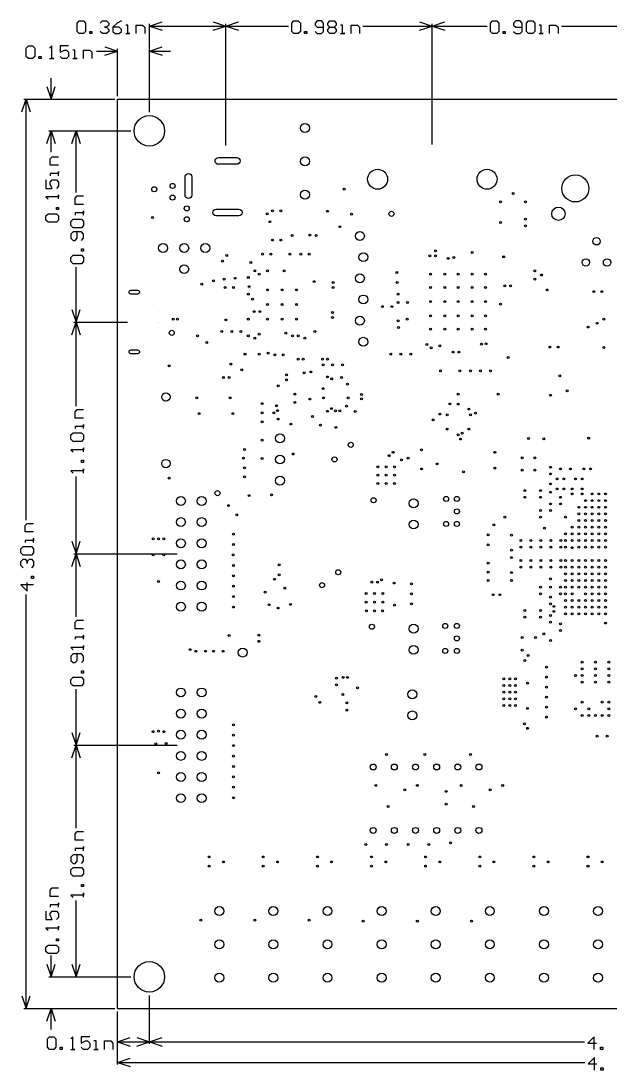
# Model space of a CAD drawing. Header units: millimetres. Extents: x 13 to 158, y 5 to 131.
# Drawn here: x 13.4 to 84.1, y 4.9 to 130.9 of the extents above; entities that cross this region are included whole.
import ezdxf

# ---------------------------------------------------------------- set-up
doc = ezdxf.new("R2010")
doc.units = ezdxf.units.MM
for name, color, linetype in [('Mechanical1', 6, 'Continuous'), ('PadHoleLayer', 156, 'Continuous'), ('ViaHoleLayer', 16, 'Continuous')]:
    doc.layers.add(name, color=color, linetype=linetype)

msp = doc.modelspace()

# ---------------------------------------------------------------- linework, layer by layer
at = {"layer": 'Mechanical1'}
for p, q in [((20.13, 130.66), (20.38, 130.91)), ((20.13, 129.64), (20.13, 130.66)), ((20.38, 130.91), (20.89, 130.91)), ((20.89, 130.91), (21.14, 130.66)), ((21.14, 130.66), (21.14, 129.64)), ((22.92, 130.66), (23.17, 130.91)), ((23.17, 130.91), (23.68, 130.91)), ((23.68, 130.15), (23.43, 130.15)), ((23.43, 130.15), (23.68, 130.15)), ((23.68, 130.91), (23.93, 130.66)), ((23.93, 130.4), (23.68, 130.15)), ((23.68, 130.15), (23.93, 129.89)), ((23.93, 130.66), (23.93, 130.4)), ((23.93, 129.89), (23.93, 129.64)), ((24.95, 130.66), (24.44, 130.15)), ((24.44, 130.15), (24.44, 129.64)), ((25.2, 130.15), (24.44, 130.15)), ((25.46, 130.91), (24.95, 130.66)), ((25.46, 129.89), (25.2, 130.15)), ((25.46, 129.64), (25.46, 129.89)), ((26.22, 130.4), (25.97, 130.4)), ((26.22, 129.39), (26.22, 130.4)), ((27.24, 129.39), (27.24, 130.4)), ((27.24, 130.4), (28, 130.4)), ((28, 130.4), (28.25, 130.15)), ((28.25, 130.15), (28.25, 129.39)), ((28.81, 130.3), (30.33, 130.81)), ((28.81, 119.94), (28.81, 130.55)), ((28.81, 130.3), (30.33, 129.79)), ((28.81, 130.3), (33.41, 130.3)), ((33.41, 130.3), (38, 130.3)), ((36.48, 130.81), (38, 130.3)), ((36.48, 129.79), (38, 130.3)), ((38, 130.3), (39.52, 130.81)), ((38, 115.96), (38, 130.55)), ((38, 115.96), (38, 130.55)), ((38, 130.3), (39.52, 129.79)), ((38, 130.3), (45.52, 130.3)), ((45.93, 130.66), (46.18, 130.91)), ((45.93, 129.64), (45.93, 130.66)), ((46.18, 130.91), (46.69, 130.91)), ((46.69, 130.91), (46.95, 130.66)), ((46.95, 130.66), (46.95, 129.64)), ((48.98, 130.91), (48.72, 130.66)), ((48.72, 130.66), (48.72, 130.4)), ((48.72, 130.4), (48.98, 130.15)), ((49.49, 130.91), (48.98, 130.91)), ((48.98, 130.15), (49.74, 130.15)), ((49.74, 130.66), (49.49, 130.91)), ((49.74, 129.64), (49.74, 130.66)), ((50.25, 130.66), (50.5, 130.91)), ((50.25, 130.4), (50.25, 130.66)), ((50.5, 130.15), (50.25, 130.4)), ((50.25, 129.89), (50.5, 130.15)), ((50.25, 129.64), (50.25, 129.89)), ((50.5, 130.91), (51.01, 130.91)), ((50.5, 130.15), (51.01, 130.15)), ((51.01, 130.91), (51.26, 130.66)), ((51.26, 130.4), (51.01, 130.15)), ((51.01, 130.15), (51.26, 129.89)), ((51.26, 130.66), (51.26, 130.4)), ((51.26, 129.89), (51.26, 129.64)), ((52.02, 130.4), (51.77, 130.4)), ((52.02, 129.39), (52.02, 130.4)), ((53.04, 129.39), (53.04, 130.4)), ((53.04, 130.4), (53.8, 130.4)), ((53.8, 130.4), (54.06, 130.15)), ((54.06, 130.15), (54.06, 129.39)), ((54.46, 130.3), (62.8, 130.3)), ((61.28, 130.81), (62.8, 130.3)), ((61.28, 129.79), (62.8, 130.3)), ((62.8, 130.3), (64.32, 130.81)), ((62.8, 116.06), (62.8, 130.55)), ((62.8, 116.06), (62.8, 130.55)), ((62.8, 130.3), (64.32, 129.79)), ((62.8, 130.3), (69.37, 130.3)), ((69.78, 130.66), (70.03, 130.91)), ((69.78, 129.64), (69.78, 130.66)), ((70.03, 130.91), (70.54, 130.91)), ((70.54, 130.91), (70.8, 130.66)), ((70.8, 130.66), (70.8, 129.64)), ((72.83, 130.91), (72.57, 130.66)), ((72.57, 130.66), (72.57, 130.4)), ((72.57, 130.4), (72.83, 130.15)), ((73.34, 130.91), (72.83, 130.91)), ((72.83, 130.15), (73.59, 130.15)), ((73.59, 130.66), (73.34, 130.91)), ((73.59, 129.64), (73.59, 130.66)), ((74.1, 130.66), (74.35, 130.91)), ((74.1, 129.64), (74.1, 130.66)), ((74.35, 130.91), (74.86, 130.91)), ((74.86, 130.91), (75.11, 130.66)), ((75.11, 130.66), (75.11, 129.64)), ((75.87, 130.4), (75.62, 130.4)), ((75.87, 129.39), (75.87, 130.4)), ((76.89, 129.39), (76.89, 130.4)), ((76.89, 130.4), (77.65, 130.4)), ((77.65, 130.4), (77.91, 130.15)), ((77.91, 130.15), (77.91, 129.39)), ((78.31, 130.3), (85.7, 130.3)), ((20.38, 129.39), (20.13, 129.64)), ((20.89, 129.39), (20.38, 129.39)), ((21.14, 129.64), (20.89, 129.39)), ((21.65, 129.39), (21.65, 129.64)), ((21.65, 129.64), (21.9, 129.64)), ((21.9, 129.39), (21.65, 129.39)), ((21.9, 129.64), (21.9, 129.39)), ((23.17, 129.39), (22.92, 129.64)), ((23.68, 129.39), (23.17, 129.39)), ((23.93, 129.64), (23.68, 129.39)), ((24.44, 129.64), (24.7, 129.39)), ((24.7, 129.39), (25.2, 129.39)), ((25.2, 129.39), (25.46, 129.64)), ((25.97, 129.39), (26.47, 129.39)), ((26.47, 129.39), (26.22, 129.39)), ((46.18, 129.39), (45.93, 129.64)), ((46.69, 129.39), (46.18, 129.39)), ((46.95, 129.64), (46.69, 129.39)), ((47.45, 129.39), (47.45, 129.64)), ((47.45, 129.64), (47.71, 129.64)), ((47.71, 129.39), (47.45, 129.39)), ((47.71, 129.64), (47.71, 129.39)), ((48.72, 129.64), (48.98, 129.39)), ((48.98, 129.39), (49.49, 129.39)), ((49.49, 129.39), (49.74, 129.64)), ((50.5, 129.39), (50.25, 129.64)), ((51.01, 129.39), (50.5, 129.39)), ((51.26, 129.64), (51.01, 129.39)), ((51.77, 129.39), (52.28, 129.39)), ((52.28, 129.39), (52.02, 129.39)), ((70.03, 129.39), (69.78, 129.64)), ((70.54, 129.39), (70.03, 129.39)), ((70.8, 129.64), (70.54, 129.39)), ((71.3, 129.39), (71.3, 129.64)), ((71.3, 129.64), (71.56, 129.64)), ((71.56, 129.39), (71.3, 129.39)), ((71.56, 129.64), (71.56, 129.39)), ((72.57, 129.64), (72.83, 129.39)), ((72.83, 129.39), (73.34, 129.39)), ((73.34, 129.39), (73.59, 129.64)), ((74.35, 129.39), (74.1, 129.64)), ((74.86, 129.39), (74.35, 129.39)), ((75.11, 129.64), (74.86, 129.39)), ((75.62, 129.39), (76.13, 129.39)), ((76.13, 129.39), (75.87, 129.39)), ((14.03, 127.66), (14.28, 127.91)), ((14.03, 126.64), (14.03, 127.66)), ((14.28, 127.91), (14.79, 127.91)), ((14.79, 127.91), (15.05, 127.66)), ((15.05, 127.66), (15.05, 126.64)), ((17.08, 127.91), (16.82, 127.66)), ((17.08, 126.39), (17.08, 127.91)), ((19.11, 127.91), (18.09, 127.91)), ((18.09, 127.91), (18.09, 127.15)), ((18.09, 127.15), (18.6, 127.4)), ((18.6, 127.4), (18.85, 127.4)), ((18.85, 127.4), (19.11, 127.15)), ((19.87, 127.4), (19.62, 127.4)), ((19.87, 126.39), (19.87, 127.4)), ((20.89, 126.39), (20.89, 127.4)), ((20.89, 127.4), (21.65, 127.4)), ((21.65, 127.4), (21.9, 127.15)), ((22.46, 127.3), (25, 127.3)), ((23.48, 127.81), (25, 127.3)), ((23.48, 126.79), (25, 127.3)), ((25, 121.87), (25, 127.55)), ((28.81, 127.3), (30.33, 127.81)), ((28.81, 119.94), (28.81, 127.55)), ((28.81, 127.3), (30.33, 126.79)), ((28.81, 127.3), (31.35, 127.3)), ((14.28, 126.39), (14.03, 126.64)), ((14.79, 126.39), (14.28, 126.39)), ((15.05, 126.64), (14.79, 126.39)), ((15.55, 126.39), (15.55, 126.64)), ((15.55, 126.64), (15.81, 126.64)), ((15.81, 126.39), (15.55, 126.39)), ((15.81, 126.64), (15.81, 126.39)), ((16.82, 126.39), (17.33, 126.39)), ((17.33, 126.39), (17.08, 126.39)), ((18.35, 126.39), (18.09, 126.64)), ((18.85, 126.39), (18.35, 126.39)), ((19.11, 126.64), (18.85, 126.39)), ((19.11, 127.15), (19.11, 126.64)), ((19.62, 126.39), (20.12, 126.39)), ((20.12, 126.39), (19.87, 126.39)), ((21.9, 127.15), (21.9, 126.39)), ((17, 121.52), (17, 124.06)), ((16.49, 123.04), (17, 121.52)), ((17, 121.52), (17.51, 123.04)), ((13.49, 120), (14, 121.52)), ((13.75, 121.52), (24.65, 121.52)), ((14, 121.52), (14.51, 120)), ((14, 70.97), (14, 121.52)), ((16.75, 121.52), (24.65, 121.52)), ((25, 121.52), (147, 121.52)), ((25, 12.3), (25, 121.52)), ((16.49, 116.19), (17, 117.71)), ((16.75, 117.71), (26.58, 117.71)), ((17, 117.71), (17.51, 116.19)), ((17, 115.17), (17, 117.71)), ((19.49, 116.19), (20, 117.71)), ((19.75, 117.71), (26.58, 117.71)), ((20, 117.71), (20.51, 116.19)), ((20, 110.29), (20, 117.71)), ((16.9, 114.36), (17.15, 114.61)), ((16.9, 113.6), (16.9, 114.36)), ((17.91, 113.6), (16.9, 113.6)), ((17.15, 114.61), (17.91, 114.61)), ((17.91, 112.58), (16.9, 112.58)), ((16.9, 112.58), (16.9, 112.33)), ((17.91, 112.33), (17.91, 112.83)), ((17.91, 112.83), (17.91, 112.58)), ((16.39, 111.82), (16.39, 110.8)), ((16.9, 111.56), (17.15, 111.82)), ((16.9, 111.31), (16.9, 111.56)), ((17.15, 110.8), (16.9, 111.31)), ((17.15, 111.82), (17.66, 111.82)), ((17.66, 111.82), (17.91, 111.56)), ((17.91, 111.06), (17.66, 110.8)), ((17.91, 111.56), (17.91, 111.06)), ((16.39, 110.8), (17.15, 110.8)), ((17.91, 109.79), (16.39, 109.79)), ((16.39, 109.79), (16.64, 109.53)), ((17.91, 109.53), (17.91, 110.04)), ((17.91, 110.04), (17.91, 109.79)), ((19.9, 109.63), (20.15, 109.89)), ((19.9, 108.87), (19.9, 109.63)), ((20.15, 109.89), (20.91, 109.89)), ((17.66, 108.26), (17.66, 108.52)), ((17.66, 108.52), (17.91, 108.52)), ((17.91, 108.52), (17.91, 108.26)), ((20.91, 108.87), (19.9, 108.87)), ((16.39, 107.5), (16.64, 107.76)), ((16.39, 106.99), (16.39, 107.5)), ((16.64, 107.76), (17.66, 107.76)), ((17.91, 108.26), (17.66, 108.26)), ((17.66, 107.76), (17.91, 107.5)), ((17.91, 107.5), (17.91, 106.99)), ((20.91, 107.85), (19.9, 107.85)), ((19.9, 107.85), (19.9, 107.6)), ((20.91, 107.6), (20.91, 108.11)), ((20.91, 108.11), (20.91, 107.85)), ((16.64, 106.74), (16.39, 106.99)), ((17.66, 106.74), (16.64, 106.74)), ((17.91, 106.99), (17.66, 106.74)), ((19.39, 106.84), (19.64, 107.09)), ((19.39, 106.33), (19.39, 106.84)), ((19.64, 106.08), (19.39, 106.33)), ((19.64, 107.09), (20.66, 107.09)), ((20.66, 106.08), (19.64, 106.08)), ((20.66, 107.09), (20.91, 106.84)), ((20.91, 106.33), (20.66, 106.08)), ((20.91, 106.84), (20.91, 106.33)), ((19.64, 105.57), (19.39, 105.32)), ((19.39, 105.32), (19.39, 104.81)), ((19.39, 104.81), (19.64, 104.55)), ((20.66, 105.57), (19.64, 105.57)), ((19.9, 104.55), (20.15, 104.81)), ((20.15, 104.81), (20.15, 105.57)), ((20.91, 105.32), (20.66, 105.57)), ((20.66, 104.55), (20.91, 104.81)), ((20.91, 104.81), (20.91, 105.32)), ((19.64, 104.55), (19.9, 104.55)), ((20.66, 103.28), (20.66, 103.54)), ((20.66, 103.54), (20.91, 103.54)), ((20.91, 103.54), (20.91, 103.28)), ((19.39, 102.52), (19.64, 102.78)), ((19.39, 102.01), (19.39, 102.52)), ((19.64, 102.78), (20.66, 102.78)), ((20.91, 103.28), (20.66, 103.28)), ((20.66, 102.78), (20.91, 102.52)), ((20.91, 102.52), (20.91, 102.01)), ((19.64, 101.76), (19.39, 102.01)), ((20.66, 101.76), (19.64, 101.76)), ((20, 94.75), (20, 101.35)), ((20.91, 102.01), (20.66, 101.76)), ((19.49, 96.27), (20, 94.75)), ((20, 94.75), (20.51, 96.27)), ((19.49, 93.23), (20, 94.75)), ((19.75, 94.75), (26.2, 94.75)), ((19.75, 94.75), (26.2, 94.75)), ((20, 94.75), (20.51, 93.23)), ((20, 84.64), (20, 94.75)), ((19.9, 83.98), (20.15, 84.23)), ((19.9, 83.22), (19.9, 83.98)), ((20.91, 83.22), (19.9, 83.22)), ((20.15, 84.23), (20.91, 84.23)), ((20.91, 82.2), (19.9, 82.2)), ((19.9, 82.2), (19.9, 81.95)), ((20.91, 81.95), (20.91, 82.45)), ((20.91, 82.45), (20.91, 82.2)), ((19.39, 81.19), (19.64, 81.44)), ((19.39, 80.68), (19.39, 81.19)), ((19.64, 80.42), (19.39, 80.68)), ((19.64, 81.44), (20.66, 81.44)), ((20.66, 81.44), (20.91, 81.19)), ((20.91, 80.68), (20.66, 80.42)), ((20.91, 81.19), (20.91, 80.68)), ((20.91, 79.41), (19.39, 79.41)), ((19.39, 79.41), (19.64, 79.15)), ((20.66, 80.42), (19.64, 80.42)), ((20.91, 79.15), (20.91, 79.66)), ((20.91, 79.66), (20.91, 79.41)), ((20.66, 77.88), (20.66, 78.14)), ((20.66, 78.14), (20.91, 78.14)), ((20.91, 78.14), (20.91, 77.88)), ((20.91, 76.87), (19.39, 76.87)), ((19.39, 76.87), (19.64, 76.61)), ((20.91, 77.88), (20.66, 77.88)), ((20.91, 76.61), (20.91, 77.12)), ((20.91, 77.12), (20.91, 76.87)), ((20, 66.91), (20, 76.21)), ((13.9, 70.31), (14.15, 70.57)), ((14.15, 70.57), (14.91, 70.57)), ((13.9, 69.55), (13.9, 70.31)), ((14.91, 69.55), (13.9, 69.55)), ((14.91, 68.53), (13.9, 68.53)), ((13.9, 68.53), (13.9, 68.28)), ((14.91, 68.28), (14.91, 68.79)), ((14.91, 68.79), (14.91, 68.53)), ((19.49, 68.43), (20, 66.91)), ((20, 66.91), (20.51, 68.43)), ((13.39, 67.52), (13.64, 67.77)), ((13.39, 67.01), (13.39, 67.52)), ((13.64, 66.76), (13.39, 67.01)), ((13.64, 67.77), (14.66, 67.77)), ((14.66, 67.77), (14.91, 67.52)), ((14.91, 67.01), (14.66, 66.76)), ((14.91, 67.52), (14.91, 67.01)), ((19.49, 65.39), (20, 66.91)), ((19.75, 66.91), (32.17, 66.91)), ((19.75, 66.91), (32.17, 66.91)), ((20, 66.91), (20.51, 65.39)), ((20, 59.35), (20, 66.91)), ((13.39, 66), (13.64, 66.25)), ((13.39, 65.49), (13.39, 66)), ((14.66, 66.76), (13.64, 66.76)), ((13.64, 66.25), (13.9, 66.25)), ((13.9, 66.25), (14.15, 66)), ((14.15, 66), (14.41, 66.25)), ((14.15, 66), (14.15, 65.74)), ((14.15, 65.74), (14.15, 66)), ((14.41, 66.25), (14.66, 66.25)), ((14.66, 66.25), (14.91, 66)), ((14.91, 66), (14.91, 65.49)), ((13.64, 65.23), (13.39, 65.49)), ((14.91, 65.49), (14.66, 65.23)), ((14.91, 63.2), (13.39, 63.2)), ((13.39, 63.2), (14.15, 62.44)), ((14.15, 62.44), (14.15, 63.46)), ((14.66, 63.96), (14.66, 64.22)), ((14.66, 64.22), (14.91, 64.22)), ((14.91, 63.96), (14.66, 63.96)), ((14.91, 64.22), (14.91, 63.96)), ((14, 12.3), (14, 62.03)), ((19.9, 58.69), (20.15, 58.94)), ((19.9, 57.92), (19.9, 58.69)), ((20.15, 58.94), (20.91, 58.94)), ((20.91, 57.92), (19.9, 57.92)), ((20.91, 56.91), (19.9, 56.91)), ((19.9, 56.91), (19.9, 56.65)), ((20.91, 56.65), (20.91, 57.16)), ((20.91, 57.16), (20.91, 56.91)), ((20.91, 55.64), (19.39, 55.64)), ((19.39, 55.64), (19.64, 55.38)), ((20.91, 55.38), (20.91, 55.89)), ((20.91, 55.89), (20.91, 55.64)), ((19.64, 54.88), (19.39, 54.62)), ((19.39, 54.62), (19.39, 54.11)), ((20.66, 54.88), (19.64, 54.88)), ((20.15, 54.11), (20.15, 54.88)), ((20.91, 54.62), (20.66, 54.88)), ((20.91, 54.11), (20.91, 54.62)), ((19.39, 54.11), (19.64, 53.86)), ((19.64, 53.86), (19.9, 53.86)), ((19.9, 53.86), (20.15, 54.11)), ((20.66, 53.86), (20.91, 54.11)), ((19.39, 51.83), (19.64, 52.08)), ((19.39, 51.32), (19.39, 51.83)), ((19.64, 52.08), (20.66, 52.08)), ((20.66, 52.59), (20.66, 52.85)), ((20.66, 52.85), (20.91, 52.85)), ((20.91, 52.59), (20.66, 52.59)), ((20.66, 52.08), (20.91, 51.83)), ((20.91, 52.85), (20.91, 52.59)), ((20.91, 51.83), (20.91, 51.32)), ((19.64, 51.07), (19.39, 51.32)), ((20.66, 51.07), (19.64, 51.07)), ((20, 43.91), (20, 50.66)), ((20.91, 51.32), (20.66, 51.07)), ((19.49, 45.43), (20, 43.91)), ((20, 43.91), (20.51, 45.43)), ((19.49, 42.39), (20, 43.91)), ((19.75, 43.91), (32.17, 43.91)), ((19.75, 43.91), (32.17, 43.91)), ((20, 43.91), (20.51, 42.39)), ((20, 33.95), (20, 43.91)), ((19.9, 33.29), (20.15, 33.54)), ((19.9, 32.52), (19.9, 33.29)), ((20.15, 33.54), (20.91, 33.54)), ((20.91, 32.52), (19.9, 32.52)), ((20.91, 31.51), (19.9, 31.51)), ((19.9, 31.51), (19.9, 31.25)), ((20.91, 31.25), (20.91, 31.76)), ((20.91, 31.76), (20.91, 31.51)), ((19.64, 30.75), (19.39, 30.49)), ((19.39, 30.49), (19.39, 29.98)), ((20.66, 30.75), (19.64, 30.75)), ((20.15, 29.98), (20.15, 30.75)), ((20.91, 30.49), (20.66, 30.75)), ((20.91, 29.98), (20.91, 30.49)), ((19.39, 29.98), (19.64, 29.73)), ((19.39, 28.97), (19.64, 29.22)), ((19.64, 29.73), (19.9, 29.73)), ((19.64, 29.22), (20.66, 29.22)), ((19.9, 29.73), (20.15, 29.98)), ((20.66, 29.73), (20.91, 29.98)), ((20.66, 29.22), (20.91, 28.97)), ((19.39, 28.46), (19.39, 28.97)), ((19.64, 28.21), (19.39, 28.46)), ((20.66, 28.21), (19.64, 28.21)), ((20.91, 28.46), (20.66, 28.21)), ((20.91, 28.97), (20.91, 28.46)), ((16.9, 26.52), (17.15, 26.78)), ((16.9, 25.76), (16.9, 26.52)), ((17.15, 26.78), (17.91, 26.78)), ((20.66, 26.94), (20.66, 27.19)), ((20.66, 27.19), (20.91, 27.19)), ((20.91, 26.94), (20.66, 26.94)), ((20.91, 27.19), (20.91, 26.94)), ((17.91, 25.76), (16.9, 25.76)), ((20.91, 25.92), (19.39, 25.92)), ((19.39, 25.92), (19.64, 25.67)), ((20, 16.11), (20, 25.26)), ((20.91, 25.67), (20.91, 26.18)), ((20.91, 26.18), (20.91, 25.92)), ((16.39, 23.98), (16.39, 22.97)), ((17.91, 24.74), (16.9, 24.74)), ((16.9, 24.74), (16.9, 24.49)), ((16.9, 23.73), (17.15, 23.98)), ((17.15, 23.98), (17.66, 23.98)), ((17.66, 23.98), (17.91, 23.73)), ((17.91, 24.49), (17.91, 25)), ((17.91, 25), (17.91, 24.74)), ((16.39, 22.97), (17.15, 22.97)), ((16.9, 23.47), (16.9, 23.73)), ((17.15, 22.97), (16.9, 23.47)), ((17.91, 23.22), (17.66, 22.97)), ((17.91, 23.73), (17.91, 23.22)), ((17.91, 21.95), (16.39, 21.95)), ((16.39, 21.95), (16.64, 21.7)), ((17.91, 21.7), (17.91, 22.2)), ((17.91, 22.2), (17.91, 21.95)), ((17.66, 20.43), (17.66, 20.68)), ((17.66, 20.68), (17.91, 20.68)), ((17.91, 20.43), (17.66, 20.43)), ((17.91, 20.68), (17.91, 20.43)), ((16.39, 19.67), (16.64, 19.92)), ((16.39, 19.16), (16.39, 19.67)), ((16.64, 18.9), (16.39, 19.16)), ((16.64, 19.92), (17.66, 19.92)), ((17.66, 18.9), (16.64, 18.9)), ((17.66, 19.92), (17.91, 19.67)), ((17.91, 19.16), (17.66, 18.9)), ((17.91, 19.67), (17.91, 19.16)), ((17, 16.11), (17, 18.65)), ((16.49, 17.63), (17, 16.11)), ((17, 16.11), (17.51, 17.63)), ((19.49, 17.63), (20, 16.11)), ((20, 16.11), (20.51, 17.63)), ((16.75, 16.11), (26.58, 16.11)), ((19.75, 16.11), (26.58, 16.11)), ((28.81, 8.05), (28.81, 13.88)), ((28.81, 8.05), (28.81, 13.88)), ((13.49, 13.82), (14, 12.3)), ((14, 12.3), (14.51, 13.82)), ((13.75, 12.3), (24.65, 12.3)), ((16.49, 10.78), (17, 12.3)), ((16.75, 12.3), (24.65, 12.3)), ((17, 12.3), (17.51, 10.78)), ((17, 9.76), (17, 12.3)), ((25, 12.3), (147, 12.3)), ((25, 8.05), (25, 11.95)), ((25, 5.57), (25, 11.95)), ((16.57, 8.66), (16.82, 8.91)), ((16.82, 8.91), (17.33, 8.91)), ((17.33, 8.91), (17.59, 8.66)), ((19.62, 8.91), (19.36, 8.66)), ((19.62, 7.39), (19.62, 8.91)), ((21.65, 8.91), (20.63, 8.91)), ((20.63, 8.91), (20.63, 8.15)), ((82.25, 8.91), (81.49, 8.15)), ((82.25, 7.39), (82.25, 8.91)), ((16.57, 7.64), (16.57, 8.66)), ((16.82, 7.39), (16.57, 7.64)), ((17.59, 7.64), (17.33, 7.39)), ((17.59, 8.66), (17.59, 7.64)), ((18.09, 7.39), (18.09, 7.64)), ((18.09, 7.64), (18.35, 7.64)), ((18.35, 7.64), (18.35, 7.39)), ((20.63, 8.15), (21.14, 8.4)), ((20.89, 7.39), (20.63, 7.64)), ((21.14, 8.4), (21.39, 8.4)), ((21.39, 8.4), (21.65, 8.15)), ((21.65, 7.64), (21.39, 7.39)), ((21.65, 8.15), (21.65, 7.64)), ((22.41, 8.4), (22.16, 8.4)), ((22.41, 7.39), (22.41, 8.4)), ((23.43, 7.39), (23.43, 8.4)), ((23.43, 8.4), (24.19, 8.4)), ((24.19, 8.4), (24.44, 8.15)), ((24.44, 8.15), (24.44, 7.39)), ((25, 8.3), (26.52, 8.81)), ((25, 8.3), (26.52, 7.79)), ((25, 8.3), (26.91, 8.3)), ((26.91, 8.3), (28.81, 8.3)), ((27.29, 8.81), (28.81, 8.3)), ((27.29, 7.79), (28.81, 8.3)), ((28.81, 8.3), (30.33, 8.81)), ((28.81, 8.3), (30.33, 7.79)), ((28.81, 8.3), (81.08, 8.3)), ((81.49, 8.15), (82.51, 8.15)), ((83.01, 7.39), (83.01, 7.64)), ((83.01, 7.64), (83.27, 7.64)), ((83.27, 7.64), (83.27, 7.39)), ((17.33, 7.39), (16.82, 7.39)), ((18.35, 7.39), (18.09, 7.39)), ((19.36, 7.39), (19.87, 7.39)), ((19.87, 7.39), (19.62, 7.39)), ((21.39, 7.39), (20.89, 7.39)), ((22.16, 7.39), (22.66, 7.39)), ((22.66, 7.39), (22.41, 7.39)), ((25, 5.82), (26.52, 6.33)), ((82.29, 6.43), (81.53, 5.67)), ((82.29, 4.91), (82.29, 6.43)), ((83.27, 7.39), (83.01, 7.39)), ((25, 5.82), (26.52, 5.32)), ((25, 5.82), (81.12, 5.82)), ((81.53, 5.67), (82.55, 5.67)), ((83.05, 4.91), (83.05, 5.16)), ((83.05, 5.16), (83.31, 5.16)), ((83.31, 5.16), (83.31, 4.91)), ((83.31, 4.91), (83.05, 4.91))]:
    msp.add_line(p, q, dxfattribs=at)
at = {"layer": 'PadHoleLayer'}
for points in [[(37.1, 114.5), (39.3, 114.5, -1), (39.3, 113.7), (37.1, 113.7, -1)], [(33.1, 110), (33.1, 112.2, -1), (33.9, 112.2), (33.9, 110, -1)], [(39.55, 107.5), (36.85, 107.5, -1), (36.85, 108.3), (39.55, 108.3, -1)], [(27.4, 98.11), (26.6, 98.11, -1), (26.6, 98.56), (27.4, 98.56, -1)], [(29.95, 96.05), (29.95, 96.05, -1), (29.95, 96.05), (29.95, 96.05, -1)], [(29.95, 95.4), (29.95, 95.4, -1), (29.95, 95.4), (29.95, 95.4, -1)], [(29.95, 94.75), (29.95, 94.75, -1), (29.95, 94.75), (29.95, 94.75, -1)], [(29.95, 94.1), (29.95, 94.1, -1), (29.95, 94.1), (29.95, 94.1, -1)], [(29.95, 93.45), (29.95, 93.45, -1), (29.95, 93.45), (29.95, 93.45, -1)], [(27.4, 90.94), (26.6, 90.94, -1), (26.6, 91.4), (27.4, 91.4, -1)]]:
    msp.add_lwpolyline(points, format="xyb", close=True, dxfattribs=at)
for points in [[(36.5, 111), (36.5, 111), (36.5, 111), (36.5, 111)], [(39.9, 111), (39.9, 111), (39.9, 111), (39.9, 111)], [(31.2, 90.45), (31.2, 90.45), (31.2, 90.45), (31.2, 90.45)], [(40.8, 89.55), (40.8, 89.55), (40.8, 89.55), (40.8, 89.55)], [(41.3, 84.95), (41.3, 84.95), (41.3, 84.95), (41.3, 84.95)], [(41.3, 83.85), (41.3, 83.85), (41.3, 83.85), (41.3, 83.85)], [(41.3, 82.75), (41.3, 82.75), (41.3, 82.75), (41.3, 82.75)], [(41.3, 81.65), (41.3, 81.65), (41.3, 81.65), (41.3, 81.65)], [(41.3, 80.55), (41.3, 80.55), (41.3, 80.55), (41.3, 80.55)], [(41.3, 79.45), (41.3, 79.45), (41.3, 79.45), (41.3, 79.45)], [(41.3, 78.35), (41.3, 78.35), (41.3, 78.35), (41.3, 78.35)], [(41.3, 77.25), (41.3, 77.25), (41.3, 77.25), (41.3, 77.25)], [(41.3, 76.15), (41.3, 76.15), (41.3, 76.15), (41.3, 76.15)], [(31.2, 74.95), (31.2, 74.95), (31.2, 74.95), (31.2, 74.95)], [(40.8, 74.95), (40.8, 74.95), (40.8, 74.95), (40.8, 74.95)]]:
    msp.add_lwpolyline(points, close=True, dxfattribs=at)
for centre, radius in [((28.81, 117.71), 1.83), ((47.5, 118.05), 0.533), ((47.5, 114.05), 0.533), ((56.23, 111.9), 1.2), ((69.37, 111.9), 1.2), ((79.98, 110.8), 1.63), ((47.5, 110.05), 0.534), ((77.95, 107.75), 0.8), ((54.1, 105.08), 0.534), ((82.52, 104.45), 0.445), ((30.46, 103.64), 0.534), ((33, 103.64), 0.534), ((35.54, 103.64), 0.534), ((54.51, 102.54), 0.534), ((81.25, 101.91), 0.445), ((83.79, 101.91), 0.445), ((33, 101.1), 0.534), ((54.1, 100), 0.534), ((54.51, 97.46), 0.534), ((54.1, 94.92), 0.534), ((54.51, 92.38), 0.534), ((30.8, 85.75), 0.5), ((44.5, 80.78), 0.534), ((30.8, 77.75), 0.5), ((44.5, 78.24), 0.534), ((44.5, 75.7), 0.534), ((32.6, 73.26), 0.534), ((35.1, 73.26), 0.534), ((60.55, 72.97), 0.534), ((32.6, 70.72), 0.534), ((35.1, 70.72), 0.534), ((60.55, 70.43), 0.534), ((32.6, 68.18), 0.534), ((35.1, 68.18), 0.534), ((32.6, 65.64), 0.534), ((35.1, 65.64), 0.534), ((32.6, 63.1), 0.534), ((35.1, 63.1), 0.534), ((32.6, 60.56), 0.534), ((35.1, 60.56), 0.534), ((60.55, 57.92), 0.534), ((40.02, 55.05), 0.533), ((60.55, 55.38), 0.534), ((32.6, 50.26), 0.534), ((35.1, 50.26), 0.534), ((60.4, 50.04), 0.534), ((32.6, 47.72), 0.534), ((35.1, 47.72), 0.534), ((60.4, 47.5), 0.534), ((32.6, 45.18), 0.534), ((35.1, 45.18), 0.534), ((32.6, 42.64), 0.534), ((35.1, 42.64), 0.534), ((55.7, 41.31), 0.356), ((58.24, 41.31), 0.356), ((60.78, 41.31), 0.356), ((63.32, 41.31), 0.356), ((65.86, 41.31), 0.356), ((68.4, 41.31), 0.356), ((32.6, 40.1), 0.534), ((35.1, 40.1), 0.534), ((32.6, 37.56), 0.534), ((35.1, 37.56), 0.534), ((55.7, 33.69), 0.355), ((58.24, 33.69), 0.356), ((60.78, 33.69), 0.356), ((63.32, 33.69), 0.356), ((65.86, 33.69), 0.356), ((68.4, 33.69), 0.356), ((37.21, 24), 0.534), ((43.71, 24), 0.534), ((50.21, 24), 0.534), ((56.71, 24), 0.534), ((63.21, 24), 0.534), ((69.71, 24), 0.534), ((76.21, 24), 0.534), ((82.71, 24), 0.534), ((37.21, 20), 0.533), ((43.71, 20), 0.533), ((50.21, 20), 0.533), ((56.71, 20), 0.533), ((63.21, 20), 0.533), ((69.71, 20), 0.533), ((76.21, 20), 0.533), ((82.71, 20), 0.533), ((28.81, 16.11), 1.83), ((37.21, 16), 0.533), ((43.71, 16), 0.533), ((50.21, 16), 0.533), ((56.71, 16), 0.533), ((63.21, 16), 0.533), ((69.71, 16), 0.533), ((76.21, 16), 0.533), ((82.71, 16), 0.533)]:
    msp.add_circle(centre, radius, dxfattribs=at)
at = {"layer": 'ViaHoleLayer'}
for centre, radius in [((29.4, 110.7), 0.305), ((31.6, 111.1), 0.305), ((31.6, 109.7), 0.305), ((52.2, 110.7), 0.114), ((72.5, 110.2), 0.114), ((33.3, 108.4), 0.305), ((71, 109.2), 0.114), ((74, 109.2), 0.114), ((29.2, 107.3), 0.114), ((33.3, 107.1), 0.305), ((42.95, 107.75), 0.114), ((43.6, 108.1), 0.114), ((44.6, 108.1), 0.114), ((50.2, 108.05), 0.114), ((53.1, 107.7), 0.114), ((57.9, 107.75), 0.305), ((74, 107.1), 0.114), ((43.3, 106.8), 0.114), ((51.7, 106.2), 0.114), ((71, 106.7), 0.114), ((74, 106.3), 0.114), ((43.6, 104.6), 0.114), ((44.6, 104.6), 0.114), ((45.95, 105.15), 0.114), ((48.1, 105.2), 0.114), ((48.85, 105.15), 0.114), ((63.2, 103.3), 0.114), ((37.6, 102.05), 0.114), ((38.1, 102.75), 0.114), ((42.4, 102.9), 0.114), ((43.4, 102.9), 0.114), ((45.7, 102.9), 0.114), ((47, 102.9), 0.114), ((48, 102.9), 0.114), ((62.5, 102.7), 0.114), ((63.2, 102.7), 0.114), ((64.7, 102.4), 0.114), ((65.4, 102.5), 0.114), ((67.6, 103.1), 0.114), ((71.37, 102.6), 0.114), ((41, 101.9), 0.114), ((41.5, 100.9), 0.114), ((43, 100.9), 0.114), ((45, 100.9), 0.114), ((58.55, 100.7), 0.114), ((75.1, 100.9), 0.114), ((36.5, 99.7), 0.114), ((37.8, 99.9), 0.114), ((39.1, 100), 0.114), ((40.7, 100.1), 0.114), ((42, 100.5), 0.114), ((48.6, 99.6), 0.114), ((50.9, 99.5), 0.114), ((58.58, 99.5), 0.114), ((62.6, 100.5), 0.114), ((64.3, 100.5), 0.114), ((65.9, 100.5), 0.114), ((67.6, 100.5), 0.114), ((69.2, 100.5), 0.114), ((75.1, 99.9), 0.114), ((75.9, 100.4), 0.114), ((35.1, 99.3), 0.114), ((37.9, 98.9), 0.114), ((38.9, 98.9), 0.114), ((40.8, 99), 0.114), ((43, 98.6), 0.114), ((44.75, 98.6), 0.114), ((46.5, 98.6), 0.114), ((50.9, 98.9), 0.114), ((62.6, 98.9), 0.114), ((64.3, 98.9), 0.114), ((65.9, 98.9), 0.114), ((67.6, 98.9), 0.114), ((69.2, 98.9), 0.114), ((71.5, 99.1), 0.114), ((72.2, 99.1), 0.114), ((76.6, 98.6), 0.114), ((82.2, 98.4), 0.114), ((83.15, 98.4), 0.114), ((40.7, 98.1), 0.114), ((41.2, 97.5), 0.114), ((58.68, 98.1), 0.114), ((58.68, 97.1), 0.114), ((59.82, 97.1), 0.114), ((62.6, 97.2), 0.114), ((64.3, 97.2), 0.114), ((65.9, 97.2), 0.114), ((67.6, 97.2), 0.114), ((69.2, 97.2), 0.114), ((41.4, 96), 0.114), ((42.1, 96), 0.114), ((43, 96.85), 0.114), ((44.75, 96.85), 0.114), ((46.5, 96.85), 0.114), ((50.8, 95.9), 0.114), ((56.8, 96.6), 0.114), ((57.95, 96.6), 0.114), ((71, 96.9), 0.114), ((31.69, 95.1), 0.114), ((32.2, 95.1), 0.114), ((38, 95), 0.114), ((40.7, 95.1), 0.114), ((43, 95.1), 0.114), ((44.75, 95.1), 0.114), ((46.5, 95.1), 0.114), ((50.8, 95.3), 0.114), ((58.7, 94.9), 0.114), ((59.77, 95.1), 0.114), ((62.6, 95.5), 0.114), ((64.3, 95.5), 0.114), ((65.9, 95.5), 0.114), ((67.6, 95.5), 0.114), ((69.2, 95.5), 0.114), ((82.6, 94.6), 0.114), ((83.4, 95.1), 0.114), ((31.5, 93.45), 0.305), ((37.5, 93.6), 0.114), ((38.7, 93.6), 0.114), ((39.8, 93.6), 0.114), ((42, 93.3), 0.114), ((45.2, 93.4), 0.114), ((48.7, 93.6), 0.114), ((58.73, 94.1), 0.114), ((62.6, 93.9), 0.114), ((64.3, 93.9), 0.114), ((65.9, 93.9), 0.114), ((67.6, 93.9), 0.114), ((69.2, 93.9), 0.114), ((81.53, 94.15), 0.114), ((34.6, 93.1), 0.114), ((35.7, 92.3), 0.114), ((40.7, 93.1), 0.114), ((41.5, 92.8), 0.114), ((46, 93.1), 0.114), ((46.7, 93.1), 0.114), ((47.5, 92.8), 0.114), ((62.15, 92.05), 0.114), ((63.7, 91.9), 0.114), ((68.7, 92.1), 0.114), ((69.25, 92.15), 0.114), ((40.3, 90.9), 0.114), ((42, 90.9), 0.114), ((43.1, 91), 0.114), ((43.9, 90.8), 0.114), ((44.9, 90.8), 0.114), ((57.8, 90.9), 0.114), ((59, 90.9), 0.114), ((60.2, 90.9), 0.114), ((62.65, 91.65), 0.114), ((65.3, 91.15), 0.114), ((66, 91.15), 0.114), ((76.9, 91.75), 0.114), ((77.9, 91.75), 0.114), ((83.4, 91.7), 0.114), ((31.2, 89.5), 0.114), ((38.6, 89.7), 0.114), ((46.7, 90.3), 0.114), ((47.3, 90.3), 0.114), ((49.6, 90.3), 0.114), ((49.7, 89.6), 0.114), ((50.2, 90.3), 0.114), ((50.8, 89.6), 0.114), ((52, 89.6), 0.114), ((71.9, 90.5), 0.114), ((37.7, 88.1), 0.114), ((38.4, 88.1), 0.114), ((39.9, 89), 0.114), ((45.3, 88.4), 0.114), ((47.4, 88.65), 0.114), ((48.2, 88.75), 0.114), ((50.2, 88.15), 0.114), ((51.9, 88.1), 0.114), ((63.8, 88.9), 0.114), ((66.1, 88.9), 0.114), ((67.4, 88.9), 0.114), ((68.6, 88.9), 0.114), ((69.8, 88.9), 0.114), ((78.1, 88.3), 0.114), ((44.3, 87.1), 0.114), ((45.3, 87.8), 0.114), ((50.71, 87.93), 0.114), ((52.6, 87.3), 0.114), ((34.5, 85.65), 0.114), ((38.5, 85.65), 0.114), ((46.3, 86.1), 0.114), ((49.7, 86.75), 0.114), ((49.73, 85.63), 0.114), ((52.68, 85.65), 0.114), ((54.3, 86.05), 0.114), ((65.9, 86.1), 0.114), ((70.7, 86.1), 0.114), ((77, 85.95), 0.114), ((79, 86.5), 0.114), ((42.35, 84.95), 0.114), ((44.1, 84.7), 0.114), ((46.3, 85.1), 0.114), ((48.1, 85.5), 0.114), ((50.7, 84.35), 0.114), ((52.5, 84.65), 0.114), ((54.28, 85.53), 0.114), ((64.9, 84.91), 0.114), ((65.9, 84.9), 0.114), ((34.8, 83.75), 0.114), ((38.85, 83.75), 0.114), ((42.35, 83.85), 0.114), ((43.75, 83.85), 0.114), ((44.21, 84.11), 0.114), ((44.3, 83.1), 0.114), ((48.4, 83.4), 0.114), ((50.2, 84.03), 0.114), ((51.17, 84.08), 0.114), ((51.7, 84.08), 0.114), ((53.55, 84), 0.114), ((63.7, 83.7), 0.114), ((64.6, 83.6), 0.114), ((67.2, 84.3), 0.114), ((67.4, 83.6), 0.114), ((68, 83.8), 0.114), ((42.35, 82.75), 0.114), ((45.8, 82.5), 0.114), ((49.35, 82.35), 0.114), ((51.2, 82.1), 0.114), ((62.9, 83), 0.114), ((64.6, 81.9), 0.114), ((67.2, 81.9), 0.114), ((42.35, 80.55), 0.114), ((65.9, 81.2), 0.114), ((66.2, 80.7), 0.114), ((66.4, 81.4), 0.114), ((74.35, 80.75), 0.114), ((76.18, 80.72), 0.114), ((81.58, 80.8), 0.114), ((40.25, 79.45), 0.114), ((53, 80), 0.305), ((61.5, 79.4), 0.114), ((40.1, 78.4), 0.114), ((42.35, 78.35), 0.114), ((46.1, 78.9), 0.114), ((51.05, 78.25), 0.305), ((57.6, 78.7), 0.114), ((58.1, 79.1), 0.114), ((59.1, 78.2), 0.114), ((59.9, 78.4), 0.114), ((70.3, 79.1), 0.114), ((73.6, 78.45), 0.114), ((75.1, 78.45), 0.114), ((40.25, 77.25), 0.114), ((56.25, 77.35), 0.114), ((57.25, 77.35), 0.114), ((58.25, 77.35), 0.114), ((61.5, 77.1), 0.114), ((63.4, 77.7), 0.114), ((66.55, 76.75), 0.114), ((70.3, 77.2), 0.114), ((73.6, 76.95), 0.114), ((75.1, 76.95), 0.114), ((77, 77.3), 0.114), ((78.2, 77.1), 0.114), ((79.4, 77.1), 0.114), ((81, 77.1), 0.114), ((81.8, 77.1), 0.114), ((31.2, 76), 0.114), ((40.25, 76.15), 0.114), ((56.25, 76.35), 0.114), ((57.25, 76.35), 0.114), ((58.25, 76.35), 0.114), ((77, 76.5), 0.114), ((77.8, 75.9), 0.114), ((78.6, 75.9), 0.114), ((80, 75.9), 0.114), ((80.8, 75.9), 0.114), ((37, 74.2), 0.305), ((56.25, 75.35), 0.114), ((57.25, 75.35), 0.114), ((58.25, 75.35), 0.114), ((73.9, 74.5), 0.114), ((75.8, 74.5), 0.114), ((77, 75.3), 0.114), ((77, 74.3), 0.114), ((77.8, 74.7), 0.114), ((78.6, 74.7), 0.114), ((79.6, 74.7), 0.114), ((80.8, 74.7), 0.114), ((40.8, 73.9), 0.114), ((43.5, 74), 0.114), ((55.75, 73.35), 0.305), ((64.45, 73.5), 0.305), ((65.75, 73.5), 0.305), ((73.9, 73.7), 0.114), ((75.8, 73.7), 0.114), ((78.2, 73.7), 0.114), ((79.6, 74.1), 0.114), ((80.8, 74.1), 0.114), ((81.2, 73.3), 0.114), ((82, 74.1), 0.114), ((82, 73.3), 0.114), ((82.8, 74.1), 0.114), ((82.8, 73.3), 0.114), ((83.6, 74.1), 0.114), ((83.6, 73.3), 0.114), ((38.3, 72.7), 0.114), ((65.75, 72), 0.305), ((75.8, 72.1), 0.114), ((77, 72.9), 0.114), ((77, 72.1), 0.114), ((78.2, 72.9), 0.114), ((80.4, 72.5), 0.114), ((81.2, 72.5), 0.114), ((82, 72.5), 0.114), ((82.8, 72.5), 0.114), ((83.6, 72.5), 0.114), ((39.3, 71.6), 0.114), ((64.45, 70.5), 0.305), ((65.75, 70.5), 0.305), ((71.5, 71.3), 0.114), ((75.8, 71.3), 0.114), ((78.8, 71.3), 0.114), ((80.4, 71.7), 0.114), ((80.4, 70.9), 0.114), ((81.2, 71.7), 0.114), ((81.2, 70.9), 0.114), ((82, 71.7), 0.114), ((82, 70.9), 0.114), ((82.8, 71.7), 0.114), ((82.8, 70.9), 0.114), ((83.6, 71.7), 0.114), ((83.6, 70.9), 0.114), ((38.9, 69.27), 0.114), ((69.5, 69.2), 0.114), ((70.2, 70.4), 0.114), ((76.26, 69.98), 0.114), ((78.8, 69.3), 0.114), ((79.6, 70.1), 0.114), ((79.6, 69.3), 0.114), ((80.4, 70.1), 0.114), ((80.4, 69.3), 0.114), ((81.2, 70.1), 0.114), ((81.2, 69.3), 0.114), ((82, 70.1), 0.114), ((82, 69.3), 0.114), ((82.8, 70.1), 0.114), ((82.8, 69.3), 0.114), ((83.6, 70.1), 0.114), ((83.6, 69.3), 0.114), ((29.25, 68.7), 0.114), ((29.9, 68.7), 0.114), ((30.55, 68.7), 0.114), ((38.9, 68.02), 0.114), ((69.5, 68), 0.114), ((72.3, 69.15), 0.114), ((73.45, 68.5), 0.114), ((74.65, 68.5), 0.114), ((75.85, 68.5), 0.114), ((77.05, 68.5), 0.114), ((78.25, 68.5), 0.114), ((78.8, 68.5), 0.114), ((79.6, 68.5), 0.114), ((80.4, 68.5), 0.114), ((81.2, 68.5), 0.114), ((82, 68.5), 0.114), ((82.8, 68.5), 0.114), ((83.6, 68.5), 0.114), ((29.25, 66.8), 0.114), ((30.55, 66.8), 0.114), ((38.89, 66.78), 0.114), ((72.3, 67.35), 0.114), ((73.45, 67.7), 0.114), ((74.65, 67.7), 0.114), ((75.85, 67.7), 0.114), ((77.05, 67.7), 0.114), ((78.25, 67.7), 0.114), ((78.8, 67.7), 0.114), ((79.6, 67.65), 0.114), ((80.4, 67.7), 0.114), ((81.2, 67.7), 0.114), ((82, 67.7), 0.114), ((82.8, 67.7), 0.114), ((83.6, 67.7), 0.114), ((38.9, 65.52), 0.114), ((44.4, 65.6), 0.114), ((69.5, 65.8), 0.114), ((72.3, 66.45), 0.114), ((73.45, 66.1), 0.114), ((74.65, 66.1), 0.114), ((75.85, 66.1), 0.114), ((77.05, 66.1), 0.114), ((78.25, 66.1), 0.114), ((78.8, 66.1), 0.114), ((79.6, 66.1), 0.114), ((80.4, 66.1), 0.114), ((81.2, 66.1), 0.114), ((82, 66.1), 0.114), ((82.8, 66.1), 0.114), ((83.6, 66.1), 0.114), ((38.9, 64.27), 0.114), ((44.4, 64.4), 0.114), ((51.5, 64.7), 0.305), ((69.5, 64.7), 0.114), ((72.3, 64.65), 0.114), ((73.45, 65.3), 0.114), ((74.65, 65.3), 0.114), ((75.85, 65.3), 0.114), ((77.05, 65.3), 0.114), ((78.25, 65.3), 0.114), ((78.8, 65.3), 0.114), ((78.8, 64.5), 0.114), ((79.6, 65.3), 0.114), ((79.6, 64.5), 0.114), ((80.4, 65.3), 0.114), ((80.4, 64.5), 0.114), ((81.2, 65.3), 0.114), ((81.2, 64.5), 0.114), ((82, 65.3), 0.114), ((82, 64.5), 0.114), ((82.8, 65.3), 0.114), ((82.8, 64.5), 0.114), ((83.6, 65.3), 0.114), ((83.6, 64.5), 0.114), ((29.9, 63.6), 0.114), ((38.9, 63.02), 0.114), ((43.85, 63.85), 0.114), ((49.55, 63.15), 0.305), ((55.53, 63.5), 0.114), ((56.2, 63.5), 0.114), ((56.7, 63.8), 0.114), ((58.2, 63.4), 0.114), ((60.3, 63.3), 0.114), ((69.5, 63.7), 0.114), ((72.3, 63.7), 0.114), ((75.8, 62.9), 0.114), ((77, 63.9), 0.114), ((77, 62.9), 0.114), ((78.2, 62.9), 0.114), ((78.8, 63.7), 0.114), ((78.8, 62.9), 0.114), ((79.6, 63.7), 0.114), ((79.6, 62.9), 0.114), ((80.4, 63.7), 0.114), ((80.4, 62.9), 0.114), ((81.2, 63.7), 0.114), ((81.2, 62.9), 0.114), ((82, 63.7), 0.114), ((82, 62.9), 0.114), ((82.8, 63.7), 0.114), ((82.8, 62.9), 0.114), ((83.6, 63.7), 0.114), ((83.6, 62.9), 0.114), ((38.9, 61.77), 0.114), ((42.72, 62.3), 0.114), ((45.1, 62.78), 0.114), ((54.85, 62.15), 0.114), ((55.85, 62.15), 0.114), ((56.85, 62.15), 0.114), ((60.3, 62.1), 0.114), ((70.1, 62), 0.114), ((70.9, 62), 0.114), ((75.8, 62.1), 0.114), ((77, 61.7), 0.114), ((78.2, 62.1), 0.114), ((78.8, 62.1), 0.114), ((79.6, 62.1), 0.114), ((81.2, 62.1), 0.114), ((82, 62.1), 0.114), ((82.8, 62.1), 0.114), ((83.6, 62.1), 0.114), ((38.9, 60.52), 0.114), ((43.2, 60.8), 0.114), ((44.3, 60.4), 0.114), ((45.76, 60.84), 0.114), ((54.85, 61.1), 0.114), ((55.85, 61.1), 0.114), ((56.85, 61.1), 0.114), ((58.25, 60.75), 0.114), ((60.3, 60.9), 0.114), ((77, 60.9), 0.114), ((77.4, 60.6), 0.114), ((78.8, 61.3), 0.114), ((78.8, 60.5), 0.114), ((79.6, 61.3), 0.114), ((79.6, 60.5), 0.114), ((80.4, 61.3), 0.114), ((80.4, 60.5), 0.114), ((81.2, 61.3), 0.114), ((81.2, 60.5), 0.114), ((82, 61.3), 0.114), ((82, 60.5), 0.114), ((82.8, 61.3), 0.114), ((82.8, 60.5), 0.114), ((83.6, 61.3), 0.114), ((83.6, 60.5), 0.114), ((54.88, 60.05), 0.114), ((55.85, 60.05), 0.114), ((56.83, 60.05), 0.114), ((73.9, 60.1), 0.114), ((73.9, 59.3), 0.114), ((75.8, 60.1), 0.114), ((75.8, 59.3), 0.114), ((77, 59.5), 0.114), ((77.4, 60), 0.114), ((78.8, 59.7), 0.114), ((79.6, 59.7), 0.114), ((80.4, 59.7), 0.114), ((81.2, 59.7), 0.114), ((82, 59.7), 0.114), ((82.8, 59.7), 0.114), ((83.6, 59.7), 0.114), ((55.55, 58.15), 0.305), ((64.35, 58.25), 0.305), ((65.75, 58.25), 0.305), ((77, 58.7), 0.114), ((78.2, 58.5), 0.114), ((83.6, 58.6), 0.114), ((38.4, 57.1), 0.114), ((41.98, 57.13), 0.114), ((65.75, 56.75), 0.305), ((73.6, 56.85), 0.114), ((75.2, 56.85), 0.114), ((76.2, 57.3), 0.114), ((78.2, 57.7), 0.114), ((33.7, 55.4), 0.114), ((41.98, 56.4), 0.114), ((64.35, 55.25), 0.305), ((65.75, 55.25), 0.305), ((73.6, 55.35), 0.114), ((77, 56.5), 0.114), ((34.4, 55.2), 0.114), ((35.57, 55.2), 0.114), ((36.5, 55.2), 0.114), ((37.67, 55.2), 0.114), ((73.9, 54.1), 0.114), ((74.3, 54.7), 0.114), ((76.5, 53.3), 0.114), ((80.8, 53.9), 0.114), ((80.8, 53.1), 0.114), ((82.4, 53.9), 0.114), ((82.4, 53.1), 0.114), ((84, 53.9), 0.114), ((84, 53.1), 0.114), ((51.3, 51.97), 0.114), ((52.1, 52.07), 0.114), ((52.6, 52.07), 0.114), ((71.4, 51.9), 0.114), ((72.1, 51.9), 0.114), ((72.8, 51.9), 0.114), ((76.5, 52.1), 0.114), ((80, 52.3), 0.114), ((80.8, 52.3), 0.114), ((82.4, 52.3), 0.114), ((84, 52.3), 0.114), ((51.3, 51.17), 0.114), ((53.8, 50.82), 0.114), ((71.4, 51.1), 0.114), ((71.4, 50.3), 0.114), ((72.1, 51.1), 0.114), ((72.1, 50.3), 0.114), ((72.8, 51.1), 0.114), ((72.8, 50.3), 0.114), ((74.25, 51.38), 0.114), ((76.5, 50.9), 0.114), ((80.8, 51.5), 0.114), ((82.4, 51.5), 0.114), ((84, 51.5), 0.114), ((48.8, 49.77), 0.114), ((49.3, 49.07), 0.114), ((52.05, 50.02), 0.114), ((71.4, 49.5), 0.114), ((72.1, 49.5), 0.114), ((72.8, 49.5), 0.114), ((76.5, 49.7), 0.114), ((80.8, 49.1), 0.114), ((83.2, 49.1), 0.114), ((84, 49.1), 0.114), ((52.55, 49.02), 0.114), ((52.55, 48.12), 0.114), ((71.4, 48.7), 0.114), ((72.1, 48.7), 0.114), ((72.8, 48.7), 0.114), ((74.25, 48.35), 0.114), ((76.5, 48.5), 0.114), ((80, 48.3), 0.114), ((81.6, 48.3), 0.114), ((84, 48.3), 0.114), ((76.5, 47.3), 0.114), ((80.8, 47.5), 0.114), ((81.6, 47.5), 0.114), ((82.4, 47.5), 0.114), ((83.2, 47.5), 0.114), ((84, 47.5), 0.114), ((29.25, 45.55), 0.114), ((29.9, 45.6), 0.114), ((30.55, 45.55), 0.114), ((38.92, 46.37), 0.114), ((73.88, 46.48), 0.114), ((74.25, 45.95), 0.114), ((29.6, 44.1), 0.114), ((30.83, 44.13), 0.114), ((38.92, 45.12), 0.114), ((82.6, 45), 0.114), ((83.8, 45), 0.114), ((38.92, 43.87), 0.114), ((57.3, 42.8), 0.114), ((61.9, 42.8), 0.114), ((67.4, 42.8), 0.114), ((38.92, 42.62), 0.114), ((29.9, 40.6), 0.114), ((38.92, 41.37), 0.114), ((38.92, 40.12), 0.114), ((56, 39.1), 0.114), ((61, 39.1), 0.114), ((66.25, 39.08), 0.114), ((71.25, 39.08), 0.114), ((38.92, 38.87), 0.114), ((59.5, 38.55), 0.114), ((64.47, 38.38), 0.114), ((69.75, 38.55), 0.114), ((38.92, 37.62), 0.114), ((57.5, 36.55), 0.114), ((64.47, 36.83), 0.114), ((67.75, 36.55), 0.114), ((54.8, 32), 0.114), ((57.3, 32), 0.114), ((59.9, 32), 0.114), ((62.4, 32), 0.114), ((65, 32.2), 0.114), ((36, 30.5), 0.114), ((42.5, 30.5), 0.114), ((49, 30.5), 0.114), ((55.5, 30.5), 0.114), ((62, 30.5), 0.114), ((68.5, 30.5), 0.114), ((75, 30.5), 0.114), ((81.5, 30.5), 0.114), ((36, 29.4), 0.114), ((37.7, 29.9), 0.114), ((42.5, 29.4), 0.114), ((44.2, 29.9), 0.114), ((49, 29.4), 0.114), ((50.7, 29.9), 0.114), ((55.5, 29.4), 0.114), ((57.2, 29.9), 0.114), ((62, 29.4), 0.114), ((63.7, 29.9), 0.114), ((68.5, 29.4), 0.114), ((70.2, 29.9), 0.114), ((75, 29.4), 0.114), ((76.7, 29.9), 0.114), ((81.5, 29.4), 0.114), ((83.2, 29.9), 0.114), ((35, 22.9), 0.114), ((41.5, 22.9), 0.114), ((48, 22.9), 0.114), ((54.5, 22.8), 0.114), ((61, 22.8), 0.114), ((67.5, 22.8), 0.114)]:
    msp.add_circle(centre, radius, dxfattribs=at)

doc.saveas('drawing.dxf')
